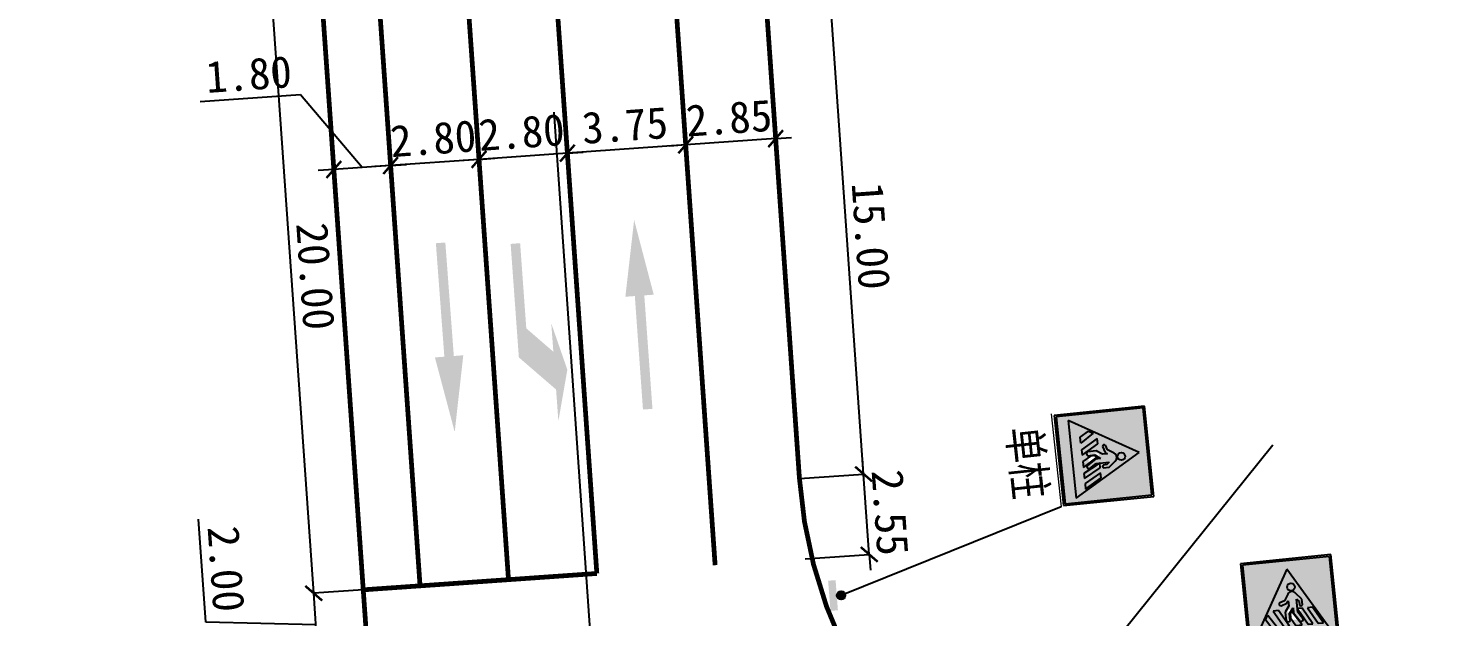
# Model space of a CAD drawing. Extents: x 561664 to 562035, y 4300329 to 4300600.
# Drawn here: x 561706.42 to 561750.86, y 4300447.14 to 4300465.77 of the extents above; entities that cross this region are included whole.
import ezdxf

# ---------------------------------------------------------------- set-up
doc = ezdxf.new("R2010")
doc.units = 0
doc.header["$LTSCALE"] = 10
doc.layers.get('0').update_dxf_attribs({"linetype": 'CONTINUOUS'})
doc.layers.get('Defpoints').update_dxf_attribs({"linetype": 'CONTINUOUS', "lineweight": 0})
for name, color, linetype in [('@-中心线', 50, 'CONTINUOUS'), ('@-交通标志', 7, 'CONTINUOUS'), ('@-设计标注', 7, 'CONTINUOUS'), ('@-道路标线', 7, 'CONTINUOUS'), ('AXIS', 6, 'CONTINUOUS')]:
    doc.layers.add(name, color=color, linetype=linetype)
doc.styles.add('--黑体', font='simhei.ttf')
doc.styles.add('黑体', font='simhei.ttf')
doc.dimstyles.new('标志标注', dxfattribs={"dimtxt": 1, "dimasz": 0.5, "dimexe": 0, "dimexo": 0, "dimgap": 0.25, "dimtad": 1, "dimzin": 0, "dimdsep": 46, "dimtxsty": '--黑体', "dimblk": 'ARCHTICK', "dimcen": 0.09, "dimadec": 0, "dimazin": 0, "dimtfac": 1, "dimtix": 1, "dimtmove": 1, "dimatfit": 0, "dimfxl": 1, "dimtolj": 1, "dimtzin": 0, "dimarcsym": 0})

# ---------------------------------------------------------------- blocks, each defined once
blk = doc.blocks.new('_ARCHTICK')
at = {"color": 0, "linetype": 'ByBlock', "const_width": 0.15}
blk.add_lwpolyline([(-0.5, -0.5), (0.5, 0.5)], dxfattribs=at)
blk = doc.blocks.new('*D21')
at = {"layer": '@-设计标注', "color": 0, "lineweight": -2, "transparency": 16777216}
for p, q in [((561732.833, 4300451.658), (561732.798, 4300452.157)), ((561730.804, 4300451.516), (561732.833, 4300451.658)), ((561733.01, 4300449.114), (561732.833, 4300451.658)), ((561730.982, 4300448.972), (561733.01, 4300449.114)), ((561733.01, 4300449.114), (561733.045, 4300448.615))]:
    blk.add_line(p, q, dxfattribs=at)
at = {"layer": 'Defpoints', "color": 0, "transparency": 16777216}
for p in [(561730.804, 4300451.516), (561732.833, 4300451.658), (561730.982, 4300448.972)]:
    blk.add_point(p, dxfattribs=at)
at = {"layer": '@-设计标注', "color": 0, "lineweight": -2, "transparency": 16777216, "xscale": 0.5, "yscale": 0.5, "zscale": 0.5}
for p, rotation in [((561732.833, 4300451.658), 273.9999999993881), ((561733.01, 4300449.114), 93.99999999938811)]:
    blk.add_blockref('_ARCHTICK', p, dxfattribs=dict(at, rotation=rotation))
at = {"layer": '@-设计标注', "color": 0, "transparency": 16777216, "insert": (561733.67, 4300450.438), "char_height": 1, "attachment_point": 5, "rotation": 274, "style": '--黑体'}
blk.add_mtext('\\A1;2.55', dxfattribs=at)
blk = doc.blocks.new('*D22')
at = {"layer": '@-设计标注', "color": 0, "lineweight": -2, "transparency": 16777216}
for p, q in [((561729.758, 4300466.48), (561731.786, 4300466.622)), ((561732.833, 4300451.658), (561731.786, 4300466.622)), ((561730.804, 4300451.516), (561732.833, 4300451.658))]:
    blk.add_line(p, q, dxfattribs=at)
at = {"layer": 'Defpoints', "color": 0, "transparency": 16777216}
for p in [(561729.758, 4300466.48), (561731.786, 4300466.622), (561730.804, 4300451.516)]:
    blk.add_point(p, dxfattribs=at)
at = {"layer": '@-设计标注', "color": 0, "lineweight": -2, "transparency": 16777216, "xscale": 0.5, "yscale": 0.5, "zscale": 0.5}
for p, rotation in [((561731.786, 4300466.622), 94.0000000003627), ((561732.833, 4300451.658), 274.0000000003627)]:
    blk.add_blockref('_ARCHTICK', p, dxfattribs=dict(at, rotation=rotation))
at = {"layer": '@-设计标注', "color": 0, "transparency": 16777216, "insert": (561733.063, 4300459.192), "char_height": 1, "attachment_point": 5, "rotation": 274, "style": '--黑体'}
blk.add_mtext('\\A1;15.00', dxfattribs=at)
blk = doc.blocks.new('*D24')
at = {"layer": '@-设计标注', "color": 0, "lineweight": -2, "transparency": 16777216}
for p, q in [((561729.952, 4300463.707), (561730.053, 4300462.268)), ((561727.108, 4300463.508), (561727.209, 4300462.07)), ((561727.209, 4300462.07), (561726.71, 4300462.035)), ((561730.053, 4300462.268), (561727.209, 4300462.07)), ((561730.053, 4300462.268), (561730.551, 4300462.303))]:
    blk.add_line(p, q, dxfattribs=at)
at = {"layer": 'Defpoints', "color": 0, "transparency": 16777216}
for p in [(561729.952, 4300463.707), (561727.108, 4300463.508), (561727.209, 4300462.07)]:
    blk.add_point(p, dxfattribs=at)
at = {"layer": '@-设计标注', "color": 0, "lineweight": -2, "transparency": 16777216, "xscale": 0.5, "yscale": 0.5, "zscale": 0.5}
for p, rotation in [((561727.209, 4300462.07), 3.999999997585176), ((561730.053, 4300462.268), 183.9999999975851)]:
    blk.add_blockref('_ARCHTICK', p, dxfattribs=dict(at, rotation=rotation))
at = {"layer": '@-设计标注', "color": 0, "transparency": 16777216, "insert": (561728.578, 4300462.917), "char_height": 1, "attachment_point": 5, "rotation": 4, "style": '--黑体'}
blk.add_mtext('\\A1;2.85', dxfattribs=at)
blk = doc.blocks.new('*D25')
at = {"layer": '@-设计标注', "color": 0, "lineweight": -2, "transparency": 16777216}
blk.add_line((561727.209, 4300462.07), (561723.469, 4300461.808), dxfattribs=at)
at = {"layer": 'Defpoints', "color": 0, "transparency": 16777216}
for p in [(561727.209, 4300462.07), (561723.469, 4300461.808), (561723.469, 4300461.808)]:
    blk.add_point(p, dxfattribs=at)
at = {"layer": '@-设计标注', "color": 0, "lineweight": -2, "transparency": 16777216, "xscale": 0.5, "yscale": 0.5, "zscale": 0.5}
for p, rotation in [((561727.209, 4300462.07), 4.000000011206781), ((561723.469, 4300461.808), 184.0000000112068)]:
    blk.add_blockref('_ARCHTICK', p, dxfattribs=dict(at, rotation=rotation))
at = {"layer": '@-设计标注', "color": 0, "transparency": 16777216, "insert": (561725.286, 4300462.687), "char_height": 1, "attachment_point": 5, "rotation": 4, "style": '--黑体'}
blk.add_mtext('\\A1;3.75', dxfattribs=at)
blk = doc.blocks.new('*D26')
at = {"layer": '@-设计标注', "color": 0, "lineweight": -2, "transparency": 16777216}
for p, q in [((561720.675, 4300461.612), (561720.177, 4300461.577)), ((561723.469, 4300461.808), (561720.675, 4300461.612)), ((561723.469, 4300461.808), (561723.967, 4300461.843))]:
    blk.add_line(p, q, dxfattribs=at)
at = {"layer": 'Defpoints', "color": 0, "transparency": 16777216}
for p in [(561720.675, 4300461.612), (561720.675, 4300461.612), (561723.469, 4300461.808)]:
    blk.add_point(p, dxfattribs=at)
at = {"layer": '@-设计标注', "color": 0, "lineweight": -2, "transparency": 16777216, "xscale": 0.5, "yscale": 0.5, "zscale": 0.5}
for p, rotation in [((561720.675, 4300461.612), 4.006329649829781), ((561723.469, 4300461.808), 184.0063296498298)]:
    blk.add_blockref('_ARCHTICK', p, dxfattribs=dict(at, rotation=rotation))
at = {"layer": '@-设计标注', "color": 0, "transparency": 16777216, "insert": (561722.019, 4300462.464), "char_height": 1, "attachment_point": 5, "rotation": 4.0063, "style": '--黑体'}
blk.add_mtext('\\A1;2.80', dxfattribs=at)
blk = doc.blocks.new('*D27')
at = {"layer": '@-设计标注', "color": 0, "lineweight": -2, "transparency": 16777216}
for p, q in [((561720.675, 4300461.612), (561717.882, 4300461.417)), ((561720.675, 4300461.612), (561721.174, 4300461.647)), ((561717.882, 4300461.417), (561717.383, 4300461.382))]:
    blk.add_line(p, q, dxfattribs=at)
at = {"layer": 'Defpoints', "color": 0, "transparency": 16777216}
for p in [(561720.675, 4300461.612), (561717.882, 4300461.417), (561717.882, 4300461.417)]:
    blk.add_point(p, dxfattribs=at)
at = {"layer": '@-设计标注', "color": 0, "lineweight": -2, "transparency": 16777216, "xscale": 0.5, "yscale": 0.5, "zscale": 0.5}
for p, rotation in [((561720.675, 4300461.612), 184.000920105989), ((561717.882, 4300461.417), 4.000920105989038)]:
    blk.add_blockref('_ARCHTICK', p, dxfattribs=dict(at, rotation=rotation))
at = {"layer": '@-设计标注', "color": 0, "transparency": 16777216, "insert": (561719.226, 4300462.268), "char_height": 1, "attachment_point": 5, "rotation": 4.0009, "style": '--黑体'}
blk.add_mtext('\\A1;2.80', dxfattribs=at)
blk = doc.blocks.new('*D28')
at = {"layer": '@-设计标注', "color": 0, "lineweight": -2, "transparency": 16777216}
for p, q in [((561715.035, 4300463.655), (561711.863, 4300463.434)), ((561716.984, 4300461.354), (561715.035, 4300463.655)), ((561717.882, 4300461.417), (561718.381, 4300461.452)), ((561716.087, 4300461.292), (561715.588, 4300461.257)), ((561717.882, 4300461.417), (561716.087, 4300461.292)), ((561717.882, 4300461.417), (561716.087, 4300461.292)), ((561716.087, 4300461.292), (561716.087, 4300461.292)), ((561717.882, 4300461.417), (561717.882, 4300461.417))]:
    blk.add_line(p, q, dxfattribs=at)
at = {"layer": 'Defpoints', "color": 0, "transparency": 16777216}
for p in [(561716.087, 4300461.292), (561716.087, 4300461.292), (561717.882, 4300461.417)]:
    blk.add_point(p, dxfattribs=at)
at = {"layer": '@-设计标注', "color": 0, "lineweight": -2, "transparency": 16777216, "xscale": 0.5, "yscale": 0.5, "zscale": 0.5}
for p, rotation in [((561716.087, 4300461.292), 3.997381978888633), ((561717.882, 4300461.417), 183.9973819788886)]:
    blk.add_blockref('_ARCHTICK', p, dxfattribs=dict(at, rotation=rotation))
at = {"layer": '@-设计标注', "color": 0, "transparency": 16777216, "insert": (561713.396, 4300464.298), "char_height": 1, "attachment_point": 5, "rotation": 3.9974, "style": '--黑体'}
blk.add_mtext('\\A1;1.80', dxfattribs=at)
blk = doc.blocks.new('*D29')
at = {"layer": '@-设计标注', "color": 0, "lineweight": -2, "transparency": 16777216}
for p, q in [((561712.041, 4300446.975), (561711.813, 4300450.232)), ((561717.016, 4300447.994), (561715.451, 4300447.885)), ((561715.591, 4300445.89), (561715.451, 4300447.885)), ((561715.521, 4300446.887), (561712.041, 4300446.975)), ((561717.156, 4300445.999), (561715.591, 4300445.89))]:
    blk.add_line(p, q, dxfattribs=at)
at = {"layer": 'Defpoints', "color": 0, "transparency": 16777216}
for p in [(561715.451, 4300447.885), (561717.016, 4300447.994), (561717.156, 4300445.999)]:
    blk.add_point(p, dxfattribs=at)
at = {"layer": '@-设计标注', "color": 0, "lineweight": -2, "transparency": 16777216, "xscale": 0.5, "yscale": 0.5, "zscale": 0.5}
for p, rotation in [((561715.451, 4300447.885), 93.99999999906755), ((561715.591, 4300445.89), 273.9999999990675)]:
    blk.add_blockref('_ARCHTICK', p, dxfattribs=dict(at, rotation=rotation))
at = {"layer": '@-设计标注', "color": 0, "transparency": 16777216, "insert": (561712.681, 4300448.656), "char_height": 1, "attachment_point": 5, "rotation": 274, "style": '--黑体'}
blk.add_mtext('\\A1;2.00', dxfattribs=at)
blk = doc.blocks.new('*D32')
at = {"layer": '@-设计标注', "color": 0, "lineweight": -2, "transparency": 16777216}
for p, q in [((561715.621, 4300467.946), (561714.056, 4300467.836)), ((561715.451, 4300447.885), (561714.056, 4300467.836)), ((561717.016, 4300447.994), (561715.451, 4300447.885))]:
    blk.add_line(p, q, dxfattribs=at)
at = {"layer": 'Defpoints', "color": 0, "transparency": 16777216}
for p in [(561714.056, 4300467.836), (561715.621, 4300467.946), (561717.016, 4300447.994)]:
    blk.add_point(p, dxfattribs=at)
at = {"layer": '@-设计标注', "color": 0, "lineweight": -2, "transparency": 16777216, "xscale": 0.5, "yscale": 0.5, "zscale": 0.5}
for p, rotation in [((561714.056, 4300467.836), 93.9999999996186), ((561715.451, 4300447.885), 273.9999999996186)]:
    blk.add_blockref('_ARCHTICK', p, dxfattribs=dict(at, rotation=rotation))
at = {"layer": '@-设计标注', "color": 0, "transparency": 16777216, "insert": (561715.507, 4300457.913), "char_height": 1, "attachment_point": 5, "rotation": 274, "style": '--黑体'}
blk.add_mtext('\\A1;20.00', dxfattribs=at)
blk = doc.blocks.new('*D68')
at = {"layer": '@-设计标注', "color": 0, "lineweight": -2, "transparency": 16777216}
for p in [(561745.767, 4300452.568), (561732.585, 4300436.178)]:
    blk.add_line(p, (561736.366, 4300440.879), dxfattribs=at)
at = {"layer": 'Defpoints', "color": 0, "transparency": 16777216}
for p in [(561745.767, 4300452.568), (561736.366, 4300440.879)]:
    blk.add_point(p, dxfattribs=at)
at = {"layer": '@-设计标注', "color": 0, "lineweight": -2, "transparency": 16777216, "xscale": 0.5, "yscale": 0.5, "zscale": 0.5, "rotation": 51.19175219903141}
blk.add_blockref('_ARCHTICK', (561736.366, 4300440.879), dxfattribs=at)
at = {"layer": '@-设计标注', "color": 0, "transparency": 16777216, "insert": (561733.465, 4300438.477), "char_height": 1, "attachment_point": 5, "rotation": 51.1918, "style": '--黑体'}
blk.add_mtext('\\A1;R15.00', dxfattribs=at)
blk = doc.blocks.new('352')
at = {"layer": '@-交通标志'}
h = blk.add_hatch(color=5, dxfattribs=at)
h.paths.add_polyline_path([(558682.123, 4300761.261), (558682.111, 4300758.495), (558684.874, 4300758.484), (558684.886, 4300761.25)])
h.paths.add_polyline_path([(558684.617, 4300759.863), (558682.475, 4300758.637), (558682.485, 4300761.105)], flags=16)
at = {"layer": '@-交通标志', "true_color": 0xffffff}
h = blk.add_hatch(color=7, dxfattribs=at)
h.paths.add_polyline_path([(558684.617, 4300759.863), (558682.485, 4300761.105), (558682.475, 4300758.637)])
h.paths.add_polyline_path([(558684.161, 4300759.783, -1), (558683.92, 4300759.812, -1)], flags=16)
h.paths.add_polyline_path([(558683.438, 4300759.588, 0.454339), (558683.439, 4300759.497), (558683.616, 4300759.496), (558683.838, 4300759.675, 0.499754), (558683.821, 4300759.922), (558683.629, 4300760.047), (558683.58, 4300760.199, 0.709901), (558683.48, 4300760.171), (558683.546, 4300759.976), (558683.614, 4300759.928), (558683.452, 4300759.929), (558683.269, 4300760.057), (558682.992, 4300760.058, 0.631303), (558682.992, 4300759.932), (558683.211, 4300759.931), (558683.375, 4300759.799), (558683.219, 4300759.8), (558682.938, 4300759.619, 0.827358), (558683.006, 4300759.528), (558683.224, 4300759.663), (558683.638, 4300759.661), (558683.552, 4300759.587)], flags=16)
h.paths.add_polyline_path([(558683.337, 4300759.653), (558683.336, 4300759.514), (558682.807, 4300759.226), (558682.808, 4300759.38), (558683.323, 4300759.653)], flags=16)
h.paths.add_polyline_path([(558683.274, 4300759.856), (558682.809, 4300759.573), (558682.809, 4300759.769), (558683.07, 4300759.914), (558683.212, 4300759.913)], flags=16)
h.paths.add_polyline_path([(558683.338, 4300760.269), (558682.809, 4300759.969), (558682.809, 4300760.139), (558683.338, 4300760.437)], flags=16)
h.paths.add_polyline_path([(558683.334, 4300759.345), (558683.333, 4300759.189), (558682.806, 4300758.891), (558682.807, 4300759.064)], flags=16)
h.paths.add_polyline_path([(558683.232, 4300760.618), (558682.81, 4300760.35), (558682.811, 4300760.538), (558683.091, 4300760.704)], flags=16)
at = {"layer": '@-交通标志', "true_color": 0x000000}
h = blk.add_hatch(color=18, dxfattribs=at)
edge = h.paths.add_edge_path()
edge.add_arc((558684.04, 4300759.798), 0.121, -90.2354, 269.7646)
h.paths.add_polyline_path([(558683.07, 4300759.914), (558682.809, 4300759.769), (558682.809, 4300759.573), (558683.274, 4300759.856), (558683.212, 4300759.913)])
h.paths.add_polyline_path([(558682.809, 4300760.139), (558682.809, 4300759.969), (558683.338, 4300760.269), (558683.338, 4300760.437)])
h.paths.add_polyline_path([(558683.091, 4300760.704), (558683.232, 4300760.618), (558682.81, 4300760.35), (558682.811, 4300760.538)])
h.paths.add_polyline_path([(558682.806, 4300758.891), (558683.333, 4300759.189), (558683.334, 4300759.345), (558682.807, 4300759.064)])
h.paths.add_polyline_path([(558682.807, 4300759.226), (558683.336, 4300759.514), (558683.337, 4300759.653), (558683.323, 4300759.653), (558682.808, 4300759.38)])
edge = h.paths.add_edge_path()
edge.add_line((558683.616, 4300759.496), (558683.83, 4300759.668))
edge.add_line((558683.439, 4300759.497), (558683.616, 4300759.496))
edge.add_line((558683.552, 4300759.587), (558683.438, 4300759.588))
edge.add_line((558683.638, 4300759.661), (558683.552, 4300759.587))
edge.add_line((558683.614, 4300759.928), (558683.452, 4300759.929))
edge.add_line((558683.546, 4300759.976), (558683.614, 4300759.928))
edge.add_line((558683.48, 4300760.171), (558683.546, 4300759.976))
edge.add_line((558683.629, 4300760.047), (558683.58, 4300760.199))
edge.add_line((558683.821, 4300759.922), (558683.629, 4300760.047))
edge.add_arc((558683.478, 4300759.543), 0.0602, 131.9369, 229.6736)
edge.add_arc((558683.737, 4300759.792), 0.155, -53.0952, 57.0825)
edge.add_arc((558683.535, 4300760.167), 0.0552, 34.609, 176.0929)
edge.add_line((558683.375, 4300759.799), (558683.219, 4300759.8))
edge.add_line((558683.211, 4300759.931), (558683.375, 4300759.799))
edge.add_line((558682.992, 4300759.932), (558683.211, 4300759.931))
edge.add_line((558683.269, 4300760.057), (558682.992, 4300760.058))
edge.add_line((558683.452, 4300759.929), (558683.269, 4300760.057))
edge.add_arc((558683.022, 4300759.995), 0.0694, 115.2359, 244.2932)
edge.add_line((558683.006, 4300759.528), (558683.224, 4300759.663))
edge.add_line((558683.219, 4300759.8), (558682.938, 4300759.619))
edge.add_arc((558682.981, 4300759.58), 0.058, 137.8996, 296.3113)
h = blk.add_hatch(color=18, dxfattribs=at)
edge = h.paths.add_edge_path()
edge.add_line((558683.616, 4300759.496), (558683.83, 4300759.668))
edge.add_arc((558683.737, 4300759.792), 0.155, -53.0952, 57.0825)
edge.add_line((558683.821, 4300759.922), (558683.629, 4300760.047))
edge.add_line((558683.629, 4300760.047), (558683.58, 4300760.199))
edge.add_arc((558683.535, 4300760.167), 0.0552, 34.609, 176.0929)
edge.add_line((558683.48, 4300760.171), (558683.546, 4300759.976))
edge.add_line((558683.546, 4300759.976), (558683.614, 4300759.928))
edge.add_line((558683.614, 4300759.928), (558683.452, 4300759.929))
edge.add_line((558683.452, 4300759.929), (558683.269, 4300760.057))
edge.add_line((558683.269, 4300760.057), (558682.992, 4300760.058))
edge.add_arc((558683.022, 4300759.995), 0.0694, 115.2359, 244.2932)
edge.add_line((558682.992, 4300759.932), (558683.211, 4300759.931))
edge.add_line((558683.211, 4300759.931), (558683.375, 4300759.799))
edge.add_line((558683.375, 4300759.799), (558683.219, 4300759.8))
edge.add_line((558683.219, 4300759.8), (558682.938, 4300759.619))
edge.add_arc((558682.981, 4300759.58), 0.058, 137.8996, 296.3113)
edge.add_line((558683.006, 4300759.528), (558683.224, 4300759.663))
edge.add_line((558683.224, 4300759.663), (558683.638, 4300759.661))
edge.add_line((558683.638, 4300759.661), (558683.552, 4300759.587))
edge.add_line((558683.552, 4300759.587), (558683.438, 4300759.588))
edge.add_arc((558683.478, 4300759.543), 0.0602, 131.9369, 229.6736)
edge.add_line((558683.439, 4300759.497), (558683.616, 4300759.496))
edge = h.paths.add_edge_path()
edge.add_line((558683.337, 4300759.653), (558683.323, 4300759.653))
edge.add_line((558683.336, 4300759.514), (558683.337, 4300759.653))
edge.add_line((558683.212, 4300759.913), (558683.07, 4300759.914))
edge.add_line((558683.274, 4300759.856), (558683.212, 4300759.913))
edge.add_line((558683.338, 4300760.269), (558683.338, 4300760.437))
at = {"layer": '@-交通标志', "color": 5}
for p, q in [((558682.071, 4300761.314), (558682.059, 4300758.443)), ((558684.938, 4300761.302), (558682.071, 4300761.314)), ((558682.123, 4300761.261), (558682.111, 4300758.495)), ((558682.123, 4300761.261), (558682.111, 4300758.495)), ((558684.886, 4300761.25), (558682.123, 4300761.261)), ((558684.886, 4300761.25), (558682.123, 4300761.261)), ((558684.874, 4300758.484), (558684.886, 4300761.25)), ((558684.874, 4300758.484), (558684.886, 4300761.25)), ((558684.926, 4300758.431), (558684.938, 4300761.302)), ((558682.059, 4300758.443), (558684.926, 4300758.431)), ((558682.111, 4300758.495), (558684.874, 4300758.484)), ((558682.111, 4300758.495), (558684.874, 4300758.484))]:
    blk.add_line(p, q, dxfattribs=at)
at = {"layer": '@-交通标志'}
for p, q in [((558682.485, 4300761.105), (558682.475, 4300758.637)), ((558682.485, 4300761.105), (558682.475, 4300758.637)), ((558684.617, 4300759.863), (558682.485, 4300761.105)), ((558684.617, 4300759.863), (558682.485, 4300761.105)), ((558683.232, 4300760.618), (558682.81, 4300760.35)), ((558682.81, 4300760.35), (558682.811, 4300760.538)), ((558682.811, 4300760.538), (558683.091, 4300760.704)), ((558683.091, 4300760.704), (558683.232, 4300760.618)), ((558683.338, 4300760.437), (558682.809, 4300760.139)), ((558682.809, 4300759.969), (558683.338, 4300760.269)), ((558682.809, 4300760.139), (558682.809, 4300759.969)), ((558683.269, 4300760.057), (558682.992, 4300760.058)), ((558683.338, 4300760.269), (558683.338, 4300760.437)), ((558683.48, 4300760.171), (558683.546, 4300759.976)), ((558683.629, 4300760.047), (558683.58, 4300760.199)), ((558682.475, 4300758.637), (558684.617, 4300759.863)), ((558682.475, 4300758.637), (558684.617, 4300759.863)), ((558683.323, 4300759.653), (558682.808, 4300759.38)), ((558683.07, 4300759.914), (558682.809, 4300759.769)), ((558682.809, 4300759.573), (558683.274, 4300759.856)), ((558682.809, 4300759.769), (558682.809, 4300759.573)), ((558683.219, 4300759.8), (558682.938, 4300759.619)), ((558682.992, 4300759.932), (558683.211, 4300759.931)), ((558683.006, 4300759.528), (558683.224, 4300759.663)), ((558683.212, 4300759.913), (558683.07, 4300759.914)), ((558683.211, 4300759.931), (558683.375, 4300759.799)), ((558683.274, 4300759.856), (558683.212, 4300759.913)), ((558683.375, 4300759.799), (558683.219, 4300759.8)), ((558683.224, 4300759.663), (558683.638, 4300759.661)), ((558683.452, 4300759.929), (558683.269, 4300760.057)), ((558683.337, 4300759.653), (558683.323, 4300759.653)), ((558683.336, 4300759.514), (558683.337, 4300759.653)), ((558683.614, 4300759.928), (558683.452, 4300759.929)), ((558683.546, 4300759.976), (558683.614, 4300759.928)), ((558683.638, 4300759.661), (558683.552, 4300759.587)), ((558683.616, 4300759.496), (558683.83, 4300759.668)), ((558683.821, 4300759.922), (558683.629, 4300760.047)), ((558682.806, 4300758.891), (558683.333, 4300759.189)), ((558682.807, 4300759.226), (558683.336, 4300759.514)), ((558682.808, 4300759.38), (558682.807, 4300759.226)), ((558683.334, 4300759.345), (558682.807, 4300759.064)), ((558683.333, 4300759.189), (558683.334, 4300759.345)), ((558683.552, 4300759.587), (558683.438, 4300759.588)), ((558683.439, 4300759.497), (558683.616, 4300759.496)), ((558682.807, 4300759.064), (558682.806, 4300758.891))]:
    blk.add_line(p, q, dxfattribs=at)
blk.add_circle((558684.04, 4300759.798), 0.121, dxfattribs=at)
for centre, radius, start, end in [((558683.022, 4300759.995), 0.0694, 115.2359, 244.2932), ((558683.535, 4300760.167), 0.0552, 34.609, 176.0929), ((558682.981, 4300759.58), 0.058, 137.8996, 296.3113), ((558683.737, 4300759.792), 0.155, 306.9048, 57.0825), ((558683.478, 4300759.543), 0.0602, 131.9369, 229.6736)]:
    blk.add_arc(centre, radius, start, end, dxfattribs=at)
blk = doc.blocks.new('353')
at = {"layer": '@-交通标志', "linetype": 'Continuous', "lineweight": 0}
blk.add_line((558681.974, 4300761.371, 418.918), (558681.975, 4300758.414, 0.005), dxfattribs=at)
at = {"layer": '@-设计标注'}
blk.add_blockref('352', (0, 0), dxfattribs=at)
at = {"layer": '@-交通标志', "color": 7, "lineweight": -3, "style": '黑体', "width": 0.8}
blk.add_text('单柱', height=1.05, rotation=270.0559, dxfattribs=at).set_placement((558680.551, 4300761.063))
blk = doc.blocks.new('A$C61B13433')
at = {"layer": '@-交通标志', "linetype": 'ByBlock', "lineweight": -3}
for points in [[(0.132, 0, 1), (-0.132, 0, 1)], [(0.544, -0.235), (0.48, -0.008), (-0.44, -0.267), (-0.376, -0.495)]]:
    blk.add_hatch(color=14, dxfattribs=at).paths.add_polyline_path(points)
at = {"layer": '@-交通标志', "color": 14}
blk.add_circle((0, 0), 0.132, dxfattribs=at)

msp = doc.modelspace()

# ---------------------------------------------------------------- hatches: boundary and pattern name
at = {"layer": '@-道路标线'}
for points in [[(561726.008, 4300453.708), (561726.158, 4300453.719), (561725.9, 4300457.31), (561726.199, 4300457.331), (561725.579, 4300459.693), (561725.302, 4300457.267), (561725.601, 4300457.288), (561725.858, 4300453.698)], [(561719.462, 4300458.971), (561719.312, 4300458.959), (561719.58, 4300455.369), (561719.281, 4300455.347), (561719.908, 4300452.987), (561720.178, 4300455.414), (561719.879, 4300455.392), (561719.611, 4300458.982)]]:
    msp.add_hatch(color=7, dxfattribs=at).paths.add_polyline_path(points)
at = {"layer": '@-道路标线', "extrusion": (-9.98311e-17, 5.80973e-18, -1)}
msp.add_hatch(color=7, dxfattribs=at).paths.add_polyline_path([(-561721.825, 4300458.949), (-561721.975, 4300458.96), (-561722.17, 4300456.267), (-561723.025, 4300455.527), (-561722.96, 4300456.424), (-561723.468, 4300454.957), (-561723.184, 4300453.332), (-561723.112, 4300454.33), (-561721.935, 4300455.347), (-561721.675, 4300458.938)])

# ---------------------------------------------------------------- linework, layer by layer
at = {"layer": '@-中心线', "color": 30, "linetype": 'Continuous', "ltscale": 0.08, "const_width": 0.15, "flags": 128}
msp.add_lwpolyline([(561724.4, 4300448.511), (561723.174, 4300466.019), (561721.609, 4300488.413)], dxfattribs=at)
at = {"layer": '@-交通标志'}
msp.add_line((561739.073, 4300450.62, 0.005), (561732.122, 4300447.816, -197.309), dxfattribs=at)
at = {"layer": '@-道路标线', "color": 7, "linetype": 'Continuous', "const_width": 0.15, "flags": 128}
for points in [[(562033.565, 4300457.703), (561746.81, 4300437.604, -0.414287), (561730.803, 4300451.528), (561720.464, 4300599.481)], [(561706.498, 4300598.505), (561716.837, 4300450.557, 0.022028), (561716.837, 4300450.557), (561719.94, 4300406.251, 0.076256), (561719.94, 4300406.251), (561725.347, 4300329.151)]]:
    msp.add_lwpolyline(points, format="xyb", dxfattribs=at)
for points in [[(561728.139, 4300448.773), (561726.914, 4300466.281), (561725.35, 4300488.674)], [(561718.812, 4300448.12), (561717.587, 4300465.629), (561716.022, 4300488.022)], [(561721.607, 4300448.316), (561720.38, 4300465.824), (561720.21, 4300468.266)], [(561717.016, 4300447.994), (561724.4, 4300448.511)]]:
    msp.add_lwpolyline(points, dxfattribs=at)
at = {"layer": 'AXIS', "color": 2}
msp.add_line((561728.888, 4300379.216), (561723.05, 4300463.108), dxfattribs=at)

# ---------------------------------------------------------------- block references
at = {"layer": '@-交通标志'}
for name, p, rotation in [('353', (462422.339, -35305.908), 6.089241313315262), ('353', (4897504.461, 4201129.443), 96.08924131331527), ('A$C61B13433', (561732.122, 4300447.816, -197.309), 258.6212385038081)]:
    msp.add_blockref(name, p, dxfattribs=dict(at, rotation=rotation))

# ---------------------------------------------------------------- dimensions: what is measured, and where the dimension line sits
at = {"layer": '@-设计标注'}
for p1, p2, distance, picture, middle in [((561717.016, 4300447.994), (561715.621, 4300467.946), 1.569, '*D32', (561715.507, 4300457.913)), ((561730.804, 4300451.516), (561729.758, 4300466.48), -2.034, '*D22', (561733.063, 4300459.192)), ((561729.952, 4300463.707), (561727.108, 4300463.508), 1.442, '*D24', (561728.578, 4300462.917)), ((561727.209, 4300462.07), (561723.469, 4300461.808), 0, '*D25', (561725.286, 4300462.687)), ((561720.675, 4300461.612), (561717.882, 4300461.417), 0, '*D27', (561719.226, 4300462.268)), ((561723.469, 4300461.808), (561720.675, 4300461.612), 0, '*D26', (561722.019, 4300462.464)), ((561730.982, 4300448.972), (561730.804, 4300451.516), -2.034, '*D21', (561733.67, 4300450.438))]:
    dim = msp.add_aligned_dim(p1=p1, p2=p2, distance=distance, dimstyle='标志标注', dxfattribs=at)
    dim.commit()
    dim.dimension.update_dxf_attribs({"geometry": picture, "text_midpoint": middle})
for base, p1, p2, angle, picture, middle in [((561716.087, 4300461.292), (561717.882, 4300461.417), (561716.087, 4300461.292), 183.9974, '*D28', (561714.786, 4300463.638)), ((561715.451, 4300447.885), (561717.156, 4300445.999), (561717.016, 4300447.994), 94, '*D29', (561712.024, 4300447.225))]:
    dim = msp.add_linear_dim(base=base, p1=p1, p2=p2, angle=angle, dimstyle='标志标注', dxfattribs=at)
    dim.commit()
    dim.dimension.update_dxf_attribs({"geometry": picture, "text_midpoint": middle, "dimtype": 161})
dim = msp.add_radius_dim(center=(561745.767, 4300452.568), mpoint=(561736.366, 4300440.879), dimstyle='标志标注', dxfattribs=at)
dim.commit()
dim.dimension.update_dxf_attribs({"geometry": '*D68', "text_midpoint": (561734.054, 4300438.003), "dimtype": 164})

doc.saveas('drawing.dxf')
